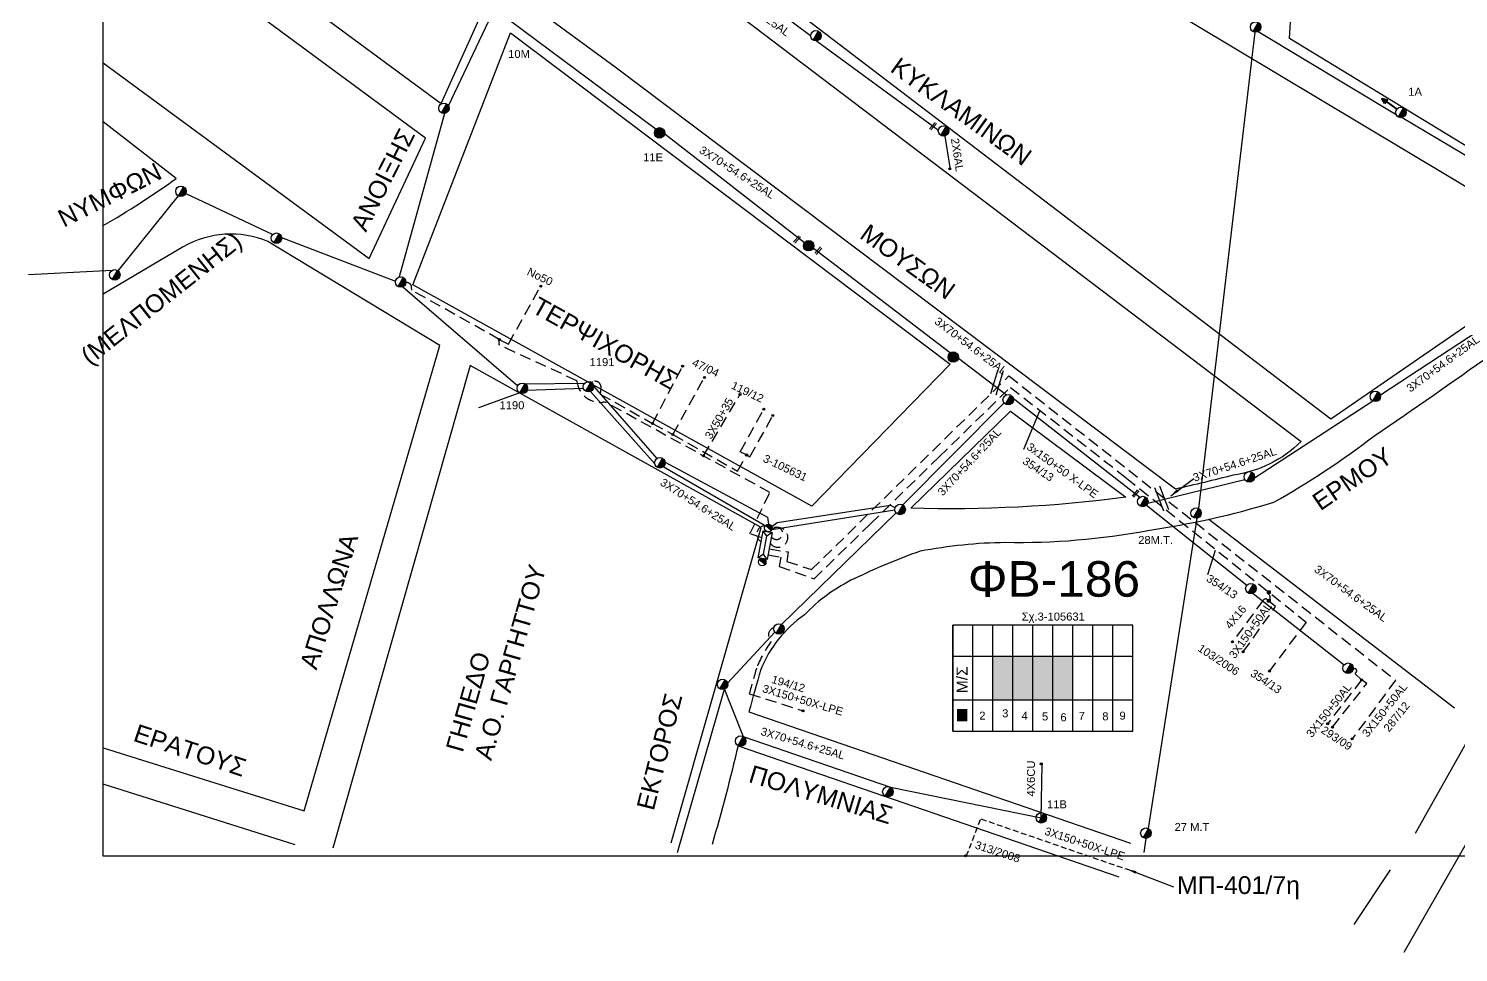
# Model space of a CAD drawing. Header units: millimetres. Extents: x 8994 to 10771, y 1891 to 2926.
# Drawn here: x 9011.1 to 9332.6, y 1891 to 2098.8 of the extents above; entities that cross this region are included whole.
import ezdxf
from ezdxf.enums import TextEntityAlignment as Align

# ---------------------------------------------------------------- set-up
doc = ezdxf.new("R2010")
doc.units = ezdxf.units.MM
doc.linetypes.add('DASHED', pattern=[19.05, 12.7, -6.35])
for name, color, linetype in [('Ασφαλειοκιβώτια Χ.Τ 9 αναχωρήσεων', 7, 'Continuous'), ('Γέφυρες Εναερίου Δικτύου', 7, 'Continuous'), ('Γυμνά εναέρια ΧΤ και ΦΟΠ (3Φ)   4x50+16AL', 7, 'Continuous'), ('Εναέρια παροχή ΧΤ 4x16', 7, 'SYN_LINE'), ('Επίτονοι', 7, 'Continuous'), ('Επιγραφές - Σχήματα', 7, 'Continuous'), ('Καλώδια ΧΤ   2x6AL', 7, 'DASHED'), ('Καλώδια ΧΤ   3x150+50AL', 7, 'DASHED'), ('Καλώδια ΧΤ   3x150+50CU', 7, 'DASHED'), ('Καλώδια ΧΤ   3x150AL+50XLPE', 7, 'DASHED'), ('Μηχανική τομή', 7, 'Continuous'), ('Στύλος Ξύλινος', 7, 'Continuous'), ('Στύλος Ξύλινος @ 1', 7, 'Continuous'), ('Στύλος ΦΜ', 7, 'Continuous'), ('Στύλος ΦΜ @ 1', 7, 'Continuous'), ('Συνδέσεις', 7, 'Continuous'), ('Συνεστραμμένα ΧΤ   3x70+54.6+25AL', 7, 'SYN_LINE'), ('Τομή', 7, 'Continuous'), ('Υποσταθμός εναέριος 2 στύλων', 7, 'Continuous'), ('Υποσταθμός πόλεως', 7, 'Continuous'), ('Υπόβαθρο ΔΕΗ', 7, 'Continuous'), ('Υπόγεια Καλώδια Δικτύου ΧΤ   .06', 7, 'DASHED')]:
    doc.layers.add(name, color=color, linetype=linetype)
doc.styles.get("Standard").update_dxf_attribs({"font": 'arial.ttf'})
doc.linetypes.add('SYN_LINE', pattern='A,0.5,-0.0001,["/\\/\\/\\/",Standard,S=0.1,R=0,X=0,Y=-0.05],-0.25', length=0.7501)
doc.dimstyles.new('ISO-25', dxfattribs={"dimtxt": 2.5, "dimasz": 2.5, "dimexe": 1.25, "dimexo": 0.625, "dimtad": 1, "dimtxsty": 'Standard', "dimcen": 2.5, "dimadec": 0, "dimazin": 0, "dimtfac": 1, "dimtmove": 0, "dimatfit": 3, "dimfxl": 0, "dimarcsym": 0})

# ---------------------------------------------------------------- blocks, each defined once
blk = doc.blocks.new('ΥΠΑΡΧΩΝ ΤΣΙΜΕΝΤΕΝΙΟΣ ΣΤΥΛΟΣ')
at = {"layer": 'Στύλος ΦΜ'}
blk.add_hatch(color=7, dxfattribs=at).paths.add_polyline_path([(-1.29, -2.28, 0.574793), (2.62, 0, 0.268822), (1.3, 2.27)])
at = {"layer": 'Στύλος ΦΜ', "color": 7}
blk.add_line((-1.29, -2.28), (1.3, 2.27), dxfattribs=at)
blk.add_circle((0, 0), 2.62, dxfattribs=at)
at = {"layer": 'Στύλος ΦΜ', "flags": 4}
for tag, p in [('ΑΡΙΘΜΟΣ', (-4.68, 8.05)), ('ΤΥΠΟΣ', (-4.91, 3.03))]:
    blk.add_attdef(tag, p, '', height=4, dxfattribs=at)
blk = doc.blocks.new('ΥΠΑΡΧΩΝ ΞΥΛΙΝΟΣ ΣΤΥΛΟΣ')
at = {"layer": 'Στύλος Ξύλινος'}
h = blk.add_hatch(color=256, dxfattribs=at)
h.paths.add_polyline_path([(-2.62, 0, 0.270008), (-1.29, -2.28), (1.3, 2.27, 0.576266)])
h.paths.add_polyline_path([(-1.29, -2.28, 0.574793), (2.62, 0, 0.268822), (1.3, 2.27)])
blk.add_line((-1.29, -2.28), (1.3, 2.27), dxfattribs=at)
blk.add_circle((0, 0), 2.62, dxfattribs=at)
at = {"layer": 'Στύλος Ξύλινος', "flags": 4}
for tag, p in [('ΑΡΙΘΜΟΣ', (-4.91, 8.6)), ('ΤΥΠΟΣ', (-4.85, 3.39))]:
    blk.add_attdef(tag, p, '', height=4, dxfattribs=at)
blk = doc.blocks.new('ΥΠΟΣΤΑΘΜΟΣ ΕΝΑΕΡΙΟΣ ΕΠΙ 2 ΣΤΥΛΩΝ')
at = {"layer": 'Υποσταθμός εναέριος 2 στύλων', "linetype": 'Continuous'}
for points in [[(-11.97, -2.11, 0.574793), (-8.45, -0.07, 0.268822), (-9.64, 1.98)], [(9.68, -2.15, 0.574793), (13.19, -0.1, 0.268822), (12.01, 1.95)]]:
    blk.add_hatch(color=256, dxfattribs=at).paths.add_polyline_path(points)
for p, q in [((-11.97, -2.11), (-9.64, 1.98)), ((9.68, -2.15), (12.01, 1.95))]:
    blk.add_line(p, q, dxfattribs=at)
for centre in [(-10.81, -0.07), (10.84, -0.1)]:
    blk.add_circle(centre, 2.36, dxfattribs=at)
at = {"layer": 'Υποσταθμός πόλεως', "linetype": 'Continuous', "ltscale": 40}
blk.add_lwpolyline([(-8.57, 2.82), (8.57, 2.82), (8.57, -2.82), (-8.57, -2.82)], close=True, dxfattribs=at)
for points in [[(-5.75, 0), (-8.57, 2.82)], [(-8.57, -2.82), (-5.75, 0)], [(-5.75, 0), (5.75, 0)], [(5.75, 0), (8.57, 2.82)], [(8.57, -2.82), (5.75, 0)]]:
    blk.add_lwpolyline(points, dxfattribs=at)
at = {"layer": 'Υποσταθμός εναέριος 2 στύλων', "ltscale": 40, "flags": 1}
for tag, p in [('ΜΕΤΑΣΧΗΜΑΤΙΣΜΟΣ', (14.09, 2.51)), ('ΙΣΧΥΣ', (14.07, -0.28)), ('ΑΡΙΘΜΟΣ', (14.19, -3))]:
    blk.add_attdef(tag, p, '', height=1.8, dxfattribs=at)
blk = doc.blocks.new('ΕΠΙΤΟΝΟΣ')
at = {"layer": 'Επίτονοι', "lineweight": 40, "ltscale": 40}
blk.add_hatch(color=256, dxfattribs=at).paths.add_polyline_path([(-1.13, 6.47), (0, 9.1), (1.13, 6.47)])
for p, q in [((-1.13, 6.47), (0, 9.1)), ((0, 9.1), (1.13, 6.47)), ((1.13, 6.47), (-1.13, 6.47)), ((-1.13, 6.47), (0, 6.47)), ((0, 6.47), (0, 0))]:
    blk.add_line(p, q, dxfattribs=at)
blk = doc.blocks.new('ΑΣΦΑΛΕΙΟΚΙΒΩΤΙΟ ΥΠΟΣΤΑΘΜΟΥ 9 ΑΝΑΧΩΡΗΣΕΩΝ')
at = {"layer": 'Ασφαλειοκιβώτια Χ.Τ 9 αναχωρήσεων', "ltscale": 40}
for p, q in [((-23.8, 40.36), (24.02, 40.36)), ((-9.72, 40.36), (-9.72, -40.64)), ((9.94, 40.36), (9.94, -40.64)), ((-23.8, 31.36), (24.02, 31.36)), ((-23.8, 22.36), (24.02, 22.36)), ((-23.8, 13.36), (24.02, 13.36)), ((-23.8, 4.36), (24.02, 4.36)), ((-23.8, -4.64), (24.02, -4.64)), ((-23.8, -13.64), (24.02, -13.64)), ((-23.8, -22.64), (24.02, -22.64)), ((-23.8, -31.64), (24.02, -31.64))]:
    blk.add_line(p, q, dxfattribs=at)
at = {"layer": 'Ασφαλειοκιβώτια Χ.Τ 9 αναχωρήσεων'}
blk.add_lwpolyline([(-23.8, -40.64), (24.02, -40.64), (24.02, 40.36), (-23.8, 40.36)], close=True, dxfattribs=at)
for s, p in [('1', (-18.36, 37.57)), ('2', (-18.56, 28.41)), ('3', (-17.5, 18.11)), ('4', (-18.62, 9.41)), ('5', (-18.93, 0.23)), ('6', (-19.29, -8.07)), ('7', (-18.68, -16.29)), ('8', (-18.87, -26.9)), ('9', (-18.56, -34.64))]:
    blk.add_text(s, height=3.6, rotation=270, dxfattribs=at).set_placement(p)
at = {"layer": 'Ασφαλειοκιβώτια Χ.Τ 9 αναχωρήσεων', "ltscale": 40}
for tag, height, p in [('ΟΝΟΜΑ', 5, (-0.16, 44.31)), ('ΚΕΙΜΕΝΟ 1', 2, (17.06, 35.59)), ('ΚΕΙΜΕΝΟ 2', 2, (17.06, 26.88)), ('ΚΕΙΜΕΝΟ 3', 2, (17.06, 17.69)), ('ΚΕΙΜΕΝΟ 4', 2, (17.06, 8.71)), ('ΚΕΙΜΕΝΟ 5', 2, (17.06, -0.13)), ('ΚΕΙΜΕΝΟ 6', 2, (17.06, -9.05)), ('ΚΕΙΜΕΝΟ 7', 2, (17.06, -18.13)), ('ΚΕΙΜΕΝΟ 8', 2, (17.06, -26.85)), ('ΚΕΙΜΕΝΟ 9', 2, (17.06, -35.99)), ('ΣΧ', 2, (-0.1, -42.64))]:
    blk.add_attdef(tag, text='', height=height, dxfattribs=at).set_placement(p, align=Align.MIDDLE_CENTER)
blk = doc.blocks.new('ΤΟΜΗ')
at = {"layer": 'Τομή', "ltscale": 40}
for p, q in [((-5.68, 0), (5.68, 0)), ((5.68, -2.33), (-5.68, -2.33))]:
    blk.add_line(p, q, dxfattribs=at)
blk = doc.blocks.new('_ΣΥΝΔΕΣΗ')
at = {"layer": 'Συνδέσεις', "linetype": 'SYN_LINE', "ltscale": 40}
blk.add_hatch(color=256, dxfattribs=at).paths.add_polyline_path([(0.5, -0.01, 1), (-0.5, -0.01, 1)])
at = {"layer": 'Συνδέσεις'}
blk.add_circle((0, -0.01), 0.5, dxfattribs=at)
blk = doc.blocks.new('ΜΗΧΑΝΙΚΗ ΤΟΜΗ')
at = {"layer": 'Μηχανική τομή', "ltscale": 40}
for p, q in [((-1.89, 0.78), (1.89, 0.78)), ((1.89, 0), (-1.89, 0))]:
    blk.add_line(p, q, dxfattribs=at)
blk = doc.blocks.new('TSONTA XT1')
at = {"ltscale": 40}
h = blk.add_hatch(color=256, dxfattribs=at)
h.dxf.hatch_style = 1
h.paths.add_polyline_path([(595.96, 2487.66), (597.07, 2488.77), (595.96, 2489.87), (594.85, 2488.77)])
blk.add_lwpolyline([(594.85, 2488.77), (595.96, 2489.87), (597.07, 2488.77), (595.96, 2487.66)], close=True, dxfattribs=at)

msp = doc.modelspace()

# ---------------------------------------------------------------- hatches: boundary and pattern name
at = {"ltscale": 0.2}
h = msp.add_hatch(color=85, dxfattribs=at)
h.dxf.hatch_style = 1
h.paths.add_polyline_path([(9219.81, 1942.98), (9222.12, 1942.98), (9222.12, 1945.7), (9219.81, 1945.7)])
at = {"layer": 'Ασφαλειοκιβώτια Χ.Τ 9 αναχωρήσεων', "ltscale": 20}
for color, points in [(6, [(9227.87, 1957.59), (9227.87, 1947.76), (9232.37, 1947.76), (9232.37, 1957.59)]), (62, [(9232.37, 1957.59), (9232.37, 1947.76), (9236.87, 1947.76), (9236.87, 1957.59)]), (1, [(9236.87, 1957.59), (9236.87, 1947.76), (9241.37, 1947.76), (9241.37, 1957.59)]), (151, [(9241.37, 1957.59), (9241.37, 1947.76), (9245.87, 1947.76), (9245.87, 1957.59)]), (173, [(9219.81, 1942.98), (9222.12, 1942.98), (9222.12, 1945.7), (9219.81, 1945.7)])]:
    msp.add_hatch(color=color, dxfattribs=at).paths.add_polyline_path(points)
at = {"layer": 'Συνεστραμμένα ΧΤ   3x70+54.6+25AL', "ltscale": 10}
h = msp.add_hatch(color=30, dxfattribs=at)
h.dxf.hatch_style = 1
h.paths.add_polyline_path([(9219.81, 1942.98), (9222.12, 1942.98), (9222.12, 1945.7), (9219.81, 1945.7)])

# ---------------------------------------------------------------- linework, layer by layer
at = {"layer": 'Γέφυρες Εναερίου Δικτύου', "ltscale": 20}
for points in [[(9274.18, 1990.84), (9286.91, 2098.02)], [(9262.89, 1918.81), (9273.85, 1988.67)], [(9262.28, 1916.62), (9261.81, 1913.46)]]:
    msp.add_lwpolyline(points, dxfattribs=at)
at = {"layer": 'Γυμνά εναέρια ΧΤ και ΦΟΠ (3Φ)   4x50+16AL', "color": 6, "ltscale": 20}
for points in [[(9287.58, 2098.18), (9318.56, 2079.49)], [(9319.91, 2078.82), (9350.41, 2060.69)]]:
    msp.add_lwpolyline(points, dxfattribs=at)
at = {"layer": 'Εναέρια παροχή ΧΤ 4x16', "color": 30, "linetype": 'DASHED', "ltscale": 0.2}
msp.add_lwpolyline([(9289.65, 1970.37, 0.409597), (9288.71, 1970.21), (9281.76, 1960.86)], format="xyb", dxfattribs=at)
at = {"layer": 'Επιγραφές - Σχήματα'}
msp.add_lwpolyline([(9027.85, 2912.57), (10531.63, 2912.57), (10531.63, 1912.6), (9027.85, 1912.6)], close=True, dxfattribs=at)
at = {"layer": 'Επιγραφές - Σχήματα', "color": 6, "linetype": 'DASHED', "ltscale": 0.2}
msp.add_arc((9176.69, 1985.05), 1.91, 88.9242, 241.9528, dxfattribs=at)
at = {"layer": 'Επιγραφές - Σχήματα', "color": 151, "linetype": 'DASHED', "ltscale": 0.2}
msp.add_arc((9179.58, 1984.35), 2.22, 217.6515, 129.6796, dxfattribs=at)
at = {"layer": 'Επιγραφές - Σχήματα', "color": 173, "linetype": 'DASHED', "ltscale": 0.2}
msp.add_arc((9179.25, 1985.24), 1.37, 215.0367, 150.5065, dxfattribs=at)
at = {"layer": 'Καλώδια ΧΤ   2x6AL', "color": 5, "linetype": 'SYN_LINE', "ltscale": 10}
msp.add_lwpolyline([(9217.06, 2074.65), (9218.29, 2067.14)], dxfattribs=at)
at = {"layer": 'Καλώδια ΧΤ   3x150+50AL', "color": 85, "ltscale": 0.2}
msp.add_lwpolyline([(9177.61, 1981.76), (9181.85, 1981.07), (9181.56, 1978.94), (9187.12, 1977.09), (9231.52, 2020.67), (9318.44, 1952.22), (9308.73, 1939.05)], dxfattribs=at)
at = {"layer": 'Καλώδια ΧΤ   3x150+50AL', "color": 30, "ltscale": 0.2}
msp.add_lwpolyline([(9177.32, 1980.4), (9180.2, 1979.93), (9179.85, 1977.79), (9187.69, 1975.01), (9200.4, 1987.42), (9215.84, 2002.49), (9231.84, 2018.11), (9257.93, 1997.7), (9298.37, 1965.28), (9290.17, 1954.41)], dxfattribs=at)
msp.add_lwpolyline([(9284.21, 1958.58), (9291.48, 1968.83), (9290.25, 1969.76), (9290.25, 1969.76), (9290.25, 1969.76, 0.825401), (9290.25, 1969.76, 1.12587)], format="xyb", dxfattribs=at)
at = {"layer": 'Καλώδια ΧΤ   3x150+50AL', "color": 151, "ltscale": 0.2}
msp.add_lwpolyline([(9310.81, 1952.29), (9303.2, 1942.44)], dxfattribs=at)
msp.add_lwpolyline([(9304.27, 1941.63), (9311.96, 1951.45), (9310.81, 1952.29), (9309.38, 1953.63), (9309.66, 1954.09, 0.876109), (9308.95, 1954.66, 1.267965)], format="xyb", dxfattribs=at)
at = {"layer": 'Καλώδια ΧΤ   3x150+50AL', "color": 30, "ltscale": 0.2}
msp.add_arc((9289.22, 1970.73), 1.07, 341.0911, 64.2277, dxfattribs=at)
at = {"layer": 'Καλώδια ΧΤ   3x150+50CU', "color": 1, "linetype": 'DASHED', "ltscale": 0.2}
msp.add_line((9162.82, 2002.67), (9171.03, 2016.5), dxfattribs=at)
msp.add_lwpolyline([(9175.95, 1984.25), (9173.24, 1985.14), (9177.76, 1994.46), (9140.74, 2014.81), (9140.28, 2014.76, -0.415996), (9134.32, 2019.59), (9116.85, 2027.66), (9116.91, 2028.9), (9097.22, 2039.96), (9097.19, 2040.66, 0.460263), (9095.89, 2041.65, 11.464571)], format="xyb", dxfattribs=at)
msp.add_lwpolyline([(9116.91, 2028.9), (9118.98, 2027.84), (9126.21, 2040.88)], dxfattribs=at)
at = {"layer": 'Καλώδια ΧΤ   3x150+50CU', "color": 173, "linetype": 'DASHED', "ltscale": 0.2}
for points in [[(9151.36, 2009.97), (9158.14, 2022.87)], [(9155.94, 2007.51), (9163.05, 2020.36)], [(9172.53, 2002.91), (9173.28, 2002.5), (9178.44, 2011.8)]]:
    msp.add_lwpolyline(points, dxfattribs=at)
msp.add_lwpolyline([(9137.54, 2019.27), (9138.04, 2019.42, -0.576519), (9139.75, 2017.82), (9139.59, 2016.61), (9151.36, 2009.97), (9155.94, 2007.51), (9170.49, 1999.26), (9172.53, 2002.91), (9171.08, 2003.63), (9176.4, 2013.21)], format="xyb", dxfattribs=at)
at = {"layer": 'Καλώδια ΧΤ   3x150AL+50XLPE', "color": 62, "ltscale": 0.2}
msp.add_line((9173.12, 1949.16), (9185.21, 1945.34), dxfattribs=at)
msp.add_lwpolyline([(9178.64, 1964.05, 0.580112), (9178.06, 1960.94, 0.059506), (9174.74, 1954.95, 0.000165), (9173.12, 1949.16)], format="xyb", dxfattribs=at)
at = {"layer": 'Καλώδια ΧΤ   3x150AL+50XLPE', "color": 1, "linetype": 'DASHED', "ltscale": 0.1}
msp.add_lwpolyline([(9221.93, 1912.6), (9225.17, 1921), (9258.06, 1909.66)], dxfattribs=at)
at = {"layer": 'Συνεστραμμένα ΧΤ   3x70+54.6+25AL', "color": 7, "ltscale": 10}
for p, q in [((9167.11, 1951.26), (9171.78, 1939.54)), ((9238.79, 1921.24), (9238.98, 1933.25))]:
    msp.add_line(p, q, dxfattribs=at)
at = {"layer": 'Συνεστραμμένα ΧΤ   3x70+54.6+25AL', "color": 5, "ltscale": 20}
for points in [[(9162.81, 2115.29), (9186.91, 2097.29)], [(9188.26, 2096.07), (9215.65, 2076.01)]]:
    msp.add_lwpolyline(points, dxfattribs=at)
at = {"layer": 'Συνεστραμμένα ΧΤ   3x70+54.6+25AL', "color": 1, "ltscale": 20}
for points in [[(9116.19, 2102.97), (9152.15, 2076.23)], [(9115.06, 2101.76), (9105.46, 2081.52)], [(9104.62, 2079.73), (9094.42, 2042.94)], [(9154.11, 2075.12), (9185.54, 2050.69)], [(9187.53, 2049.45), (9218.35, 2025.9)]]:
    msp.add_lwpolyline(points, dxfattribs=at)
at = {"layer": 'Συνεστραμμένα ΧΤ   3x70+54.6+25AL', "color": 173, "ltscale": 20}
for points in [[(9031.18, 2044.33), (9044.74, 2061.2)], [(9046.39, 2061.72), (9065.95, 2052.49)], [(9067.96, 2051.83), (9093.57, 2042.03)], [(9029.83, 2044.42), (9011.06, 2043.39)], [(9095.2, 2040.73), (9121.06, 2018.48)], [(9138.13, 2018.28), (9152.33, 2002.08)], [(9154.19, 2001.25), (9177.19, 1988.89), (9177.43, 1987.31)]]:
    msp.add_lwpolyline(points, dxfattribs=at)
at = {"layer": 'Συνεστραμμένα ΧΤ   3x70+54.6+25AL', "color": 6, "ltscale": 20}
for points in [[(9315.04, 2016.39), (9339.18, 2032.26)], [(9151.86, 2000.91), (9137.39, 2017.16)], [(9286.73, 1997.77), (9313.33, 2015.04)], [(9176.73, 1986.96), (9153.73, 2000.19)], [(9262.74, 1992.08), (9284.55, 1997.38)]]:
    msp.add_lwpolyline(points, dxfattribs=at)
at = {"layer": 'Συνεστραμμένα ΧΤ   3x70+54.6+25AL', "color": 1, "ltscale": 15}
msp.add_lwpolyline([(9220.14, 2024.67), (9230.98, 2016.44)], dxfattribs=at)
at = {"layer": 'Συνεστραμμένα ΧΤ   3x70+54.6+25AL', "ltscale": 10}
msp.add_lwpolyline([(9121.49, 2016.86), (9112.21, 2013.53)], dxfattribs=at)
at = {"layer": 'Συνεστραμμένα ΧΤ   3x70+54.6+25AL', "color": 173, "ltscale": 15}
msp.add_lwpolyline([(9122.66, 2018.91), (9136.07, 2019.04)], dxfattribs=at)
at = {"layer": 'Συνεστραμμένα ΧΤ   3x70+54.6+25AL', "color": 6, "ltscale": 15}
msp.add_lwpolyline([(9135.84, 2017.88), (9123.13, 2017.37)], dxfattribs=at)
at = {"layer": 'Συνεστραμμένα ΧΤ   3x70+54.6+25AL', "color": 151, "ltscale": 20}
for points in [[(9207.63, 1991.65), (9230.41, 2014.61)], [(9232.48, 2015.66), (9260.95, 1993.39)], [(9177.87, 1986.58), (9179.4, 1987.66), (9204.84, 1991.63), (9205.91, 1990.97)], [(9262.48, 1991.62), (9285.02, 1973.58)], [(9286.41, 1971.75), (9306.9, 1955.68)]]:
    msp.add_lwpolyline(points, dxfattribs=at)
at = {"layer": 'Συνεστραμμένα ΧΤ   3x70+54.6+25AL', "color": 62, "ltscale": 20}
for points in [[(9205.88, 1990.45), (9178.16, 1986.06)], [(9180.37, 1964.77), (9206.12, 1989.9)], [(9168.26, 1951.52), (9178.86, 1963.01)], [(9156.98, 1913.41), (9167.53, 1950.16)]]:
    msp.add_lwpolyline(points, dxfattribs=at)
at = {"layer": 'Συνεστραμμένα ΧΤ   3x70+54.6+25AL', "color": 7, "ltscale": 20}
msp.add_lwpolyline([(9171.78, 1939.54), (9204.87, 1928.14), (9238.79, 1921.24)], dxfattribs=at)
at = {"layer": 'Υπόβαθρο ΔΕΗ'}
for p, q in [((9173.03, 1945.1), (9258.83, 1915.54)), ((9170.88, 1937.38), (9256.22, 1907.97))]:
    msp.add_line(p, q, dxfattribs=at)
for points in [[(9207.95, 2288.8), (9367.95, 2192.21), (9442.3, 2146.82), (9417.7, 2089.86), (9390.25, 2038.29), (9294.63, 2096.64), (9298.58, 2163.09), (9316.81, 2152.97)], [(9027.85, 2138.06), (9103.85, 2081.99), (9113.06, 2102.43), (9027.85, 2166.52)], [(9027.85, 2091.14), (9087.65, 2047.13), (9100.31, 2074.15), (9027.85, 2127.74)], [(9155.57, 1915.65), (9175.8, 1986.56), (9110.39, 2022.99), (9079.48, 1914.44)], [(9276.47, 1988.43), (9331.7, 1946)], [(9436.31, 1913.9), (9359.7, 1959.78), (9320.34, 1890.95)], [(9070.98, 1915.15), (9027.85, 1928.83)], [(9309.17, 1897.27), (9317.34, 1909.53)]]:
    msp.add_lwpolyline(points, dxfattribs=at)
for points in [[(9303.91, 2010.92), (9136.5, 2138.71), (9159.13, 2168.25), (9358.67, 2048.66)], [(9218.29, 2023.31), (9187.2, 1991.35), (9097.45, 2041.2), (9119.44, 2097.87)]]:
    msp.add_lwpolyline(points, close=True, dxfattribs=at)
for points in [[(9268.97, 1995.23), (9142.99, 2090.14), (9122.55, 2105.1), (9133.77, 2130.09), (9297.23, 2005.91, -0.1594), (9281.91, 1998.33, -0.009092), (9268.97, 1995.23, -4.644602)], [(9027.85, 2054.5, 0.025675), (9044.27, 2065.13), (9027.85, 2077.85)], [(9027.85, 1936.99), (9073.04, 1922.84), (9103.56, 2027.55), (9064.88, 2050.92, 0.234299), (9045.84, 2049.71), (9027.85, 2039.09)], [(9196.76, 1975.08, -0.030508), (9211.6, 1981.29, -0.044989), (9230.74, 1983.25, 0.050988), (9262.74, 1985.9, 0.036708), (9291.06, 1992.24, 0.035711), (9313.79, 2007.3, 0.012705), (9365.53, 2044.31), (9387.11, 2031.84), (9322.88, 1917.71)], [(9209.44, 1990.89), (9231.88, 2012.72), (9257.8, 1993.37, -0.039517), (9209.44, 1990.89, 14.933163)], [(9196.76, 1975.08, 0.08773), (9185.51, 1966.91, 0.143982), (9175.69, 1954.62, 0.000271), (9173.03, 1945.1, 0.000271)], [(9170.61, 1937.49, -0.013162), (9164.75, 1915.25)]]:
    msp.add_lwpolyline(points, format="xyb", dxfattribs=at)

# ---------------------------------------------------------------- block references
at = {"layer": 'Ασφαλειοκιβώτια Χ.Τ 9 αναχωρήσεων', "xscale": 0.5, "yscale": 0.5, "zscale": 0.5, "rotation": 90}
msp.add_blockref('ΑΣΦΑΛΕΙΟΚΙΒΩΤΙΟ ΥΠΟΣΤΑΘΜΟΥ 9 ΑΝΑΧΩΡΗΣΕΩΝ', (9239.05, 1952.62), dxfattribs=at)
at = {"layer": 'Επίτονοι', "xscale": 0.4499999999999094, "yscale": 0.4499999999999094, "zscale": 0.4499999999999094, "rotation": 55.14014601372632}
msp.add_blockref('ΕΠΙΤΟΝΟΣ', (9318.75, 2080.73), dxfattribs=at)
at = {"layer": 'Μηχανική τομή', "xscale": 0.5000000000001787, "yscale": 0.5000000000001787, "zscale": 0.5000000000001787, "rotation": 48.19887228912135}
for p in [(9214.58, 2076.74), (9183.98, 2051.26), (9188.82, 2048.73), (9260.18, 1994.1)]:
    msp.add_blockref('ΜΗΧΑΝΙΚΗ ΤΟΜΗ', p, dxfattribs=at)
at = {"layer": 'Στύλος Ξύλινος @ 1', "ltscale": 40}
ref = msp.add_blockref('ΥΠΑΡΧΩΝ ΞΥΛΙΝΟΣ ΣΤΥΛΟΣ', (9152.96, 2075.37), dxfattribs=dict(at, xscale=0.4499999999998181, yscale=0.4499999999998181, zscale=0.4499999999998181))
ref.add_attrib('ΤΥΠΟΣ', '11E', (9149.25, 2068.96), dxfattribs={"layer": 'Στύλος Ξύλινος', "height": 1.8, "flags": 4})
at = {"layer": 'Στύλος Ξύλινος @ 1', "ltscale": 40, "xscale": 0.4499999999998181, "yscale": 0.4499999999998181, "zscale": 0.4499999999998181}
for p in [(9186.48, 2049.97), (9218.99, 2024.92)]:
    msp.add_blockref('ΥΠΑΡΧΩΝ ΞΥΛΙΝΟΣ ΣΤΥΛΟΣ', p, dxfattribs=at)
at = {"layer": 'Στύλος ΦΜ @ 1', "ltscale": 40}
ref = msp.add_blockref('ΥΠΑΡΧΩΝ ΤΣΙΜΕΝΤΕΝΙΟΣ ΣΤΥΛΟΣ', (9286.98, 2099.19), dxfattribs=dict(at, xscale=0.4499999999998181, yscale=0.4499999999998181, zscale=0.4499999999998181))
ref.add_attrib('ΤΥΠΟΣ', '28A M.T', (9275.06, 2109.03), dxfattribs={"layer": 'Στύλος ΦΜ', "height": 1.8, "flags": 4})
ref = msp.add_blockref('ΥΠΑΡΧΩΝ ΤΣΙΜΕΝΤΕΝΙΟΣ ΣΤΥΛΟΣ', (9115.01, 2102.94), dxfattribs=dict(at, xscale=0.4499999999998181, yscale=0.4499999999998181, zscale=0.4499999999998181))
ref.add_attrib('ΤΥΠΟΣ', '10Μ', (9118.9, 2092.23), dxfattribs={"layer": 'Στύλος ΦΜ', "height": 1.8, "flags": 4})
at = {"layer": 'Στύλος ΦΜ @ 1', "ltscale": 40, "xscale": 0.4499999999998181, "yscale": 0.4499999999998181, "zscale": 0.4499999999998181}
for p in [(9188.09, 2097.23), (9104.46, 2080.9), (9216.81, 2075.8), (9045.32, 2062.22), (9066.8, 2051.67), (9030.44, 2043.42), (9094.72, 2041.8), (9231.35, 2015.32), (9313.91, 2016.07), (9153.02, 2001.13), (9285.57, 1997.97), (9207.04, 1990.63), (9273.59, 1989.82), (9285.92, 1972.82), (9179.78, 1963.75), (9307.79, 1954.91), (9167.11, 1951.26), (9171.19, 1938.52), (9204.28, 1927.11)]:
    msp.add_blockref('ΥΠΑΡΧΩΝ ΤΣΙΜΕΝΤΕΝΙΟΣ ΣΤΥΛΟΣ', p, dxfattribs=at)
at = {"layer": 'Στύλος ΦΜ @ 1', "ltscale": 40}
ref = msp.add_blockref('ΥΠΑΡΧΩΝ ΤΣΙΜΕΝΤΕΝΙΟΣ ΣΤΥΛΟΣ', (9319.64, 2079.96), dxfattribs=dict(at, xscale=0.4499999999998181, yscale=0.4499999999998181, zscale=0.4499999999998181))
ref.add_attrib('ΤΥΠΟΣ', '1A', (9321.31, 2083.73), dxfattribs={"layer": 'Στύλος ΦΜ', "height": 1.8, "flags": 4})
ref = msp.add_blockref('ΥΠΑΡΧΩΝ ΤΣΙΜΕΝΤΕΝΙΟΣ ΣΤΥΛΟΣ', (9136.95, 2018.25), dxfattribs=dict(at, xscale=0.4499999999998181, yscale=0.4499999999998181, zscale=0.4499999999998181))
ref.add_attrib('ΤΥΠΟΣ', '1191', (9137.21, 2022.89), dxfattribs={"layer": 'Στύλος ΦΜ', "height": 1.8, "flags": 4})
ref = msp.add_blockref('ΥΠΑΡΧΩΝ ΤΣΙΜΕΝΤΕΝΙΟΣ ΣΤΥΛΟΣ', (9122.08, 2017.89), dxfattribs=dict(at, xscale=0.4499999999998181, yscale=0.4499999999998181, zscale=0.4499999999998181))
ref.add_attrib('ΤΥΠΟΣ', '1190', (9116.95, 2013.18), dxfattribs={"layer": 'Στύλος ΦΜ', "height": 1.8, "flags": 4})
ref = msp.add_blockref('ΥΠΑΡΧΩΝ ΤΣΙΜΕΝΤΕΝΙΟΣ ΣΤΥΛΟΣ', (9261.61, 1992.42), dxfattribs=dict(at, xscale=0.4499999999998181, yscale=0.4499999999998181, zscale=0.4499999999998181))
ref.add_attrib('ΤΥΠΟΣ', '28Μ.Τ.', (9260.58, 1982.85), dxfattribs={"layer": 'Στύλος ΦΜ', "height": 1.8, "flags": 4})
ref = msp.add_blockref('ΥΠΑΡΧΩΝ ΤΣΙΜΕΝΤΕΝΙΟΣ ΣΤΥΛΟΣ', (9238.79, 1921.24), dxfattribs=dict(at, xscale=0.4499999999998181, yscale=0.4499999999998181, zscale=0.4499999999998181))
ref.add_attrib('ΤΥΠΟΣ', '11B', (9240.07, 1923.38), dxfattribs={"layer": 'Στύλος ΦΜ', "height": 1.8, "flags": 4})
ref = msp.add_blockref('ΥΠΑΡΧΩΝ ΤΣΙΜΕΝΤΕΝΙΟΣ ΣΤΥΛΟΣ', (9262.31, 1917.79), dxfattribs=dict(at, xscale=0.4499999999998181, yscale=0.4499999999998181, zscale=0.4499999999998181))
ref.add_attrib('ΤΥΠΟΣ', '27 M.T', (9268.76, 1918.28), dxfattribs={"layer": 'Στύλος ΦΜ', "height": 1.8, "flags": 4})
at = {"layer": 'Συνδέσεις', "xscale": 0.4499999999998181, "yscale": 0.4499999999998181, "zscale": 0.4499999999998181}
for p in [(9218.24, 2067.26), (9126.22, 2040.86), (9116.92, 2028.88), (9158.14, 2022.86), (9163.05, 2020.34), (9171.04, 2016.5), (9176.4, 2013.19), (9151.36, 2009.95), (9178.44, 2011.78), (9155.95, 2007.49), (9172.53, 2002.89), (9162.82, 2002.68), (9281.76, 1960.85), (9284.2, 1958.57), (9290.12, 1954.28), (9310.8, 1952.28), (9185.2, 1945.33), (9303.19, 1942.43), (9304.26, 1941.62), (9308.72, 1939.04), (9238.79, 1933.36), (9221.74, 1912.71)]:
    msp.add_blockref('_ΣΥΝΔΕΣΗ', p, dxfattribs=at)
at = {"layer": 'Τομή'}
for p, xscale, yscale, zscale, rotation in [((9228.28, 2019.42), 0.4999999999999744, 0.4999999999999744, 0.4999999999999744, 73.28588301824256), ((9266.39, 1993.29), 0.4999999999999106, 0.4999999999999106, 0.4999999999999106, 290.824637493351)]:
    msp.add_blockref('ΤΟΜΗ', p, dxfattribs=dict(at, xscale=xscale, yscale=yscale, zscale=zscale, rotation=rotation))
at = {"layer": 'Υποσταθμός εναέριος 2 στύλων', "xscale": 0.3598542004729247, "yscale": 0.3598542004729247, "zscale": 0.3598542004729247, "rotation": 79.86855470967811}
msp.add_blockref('ΥΠΟΣΤΑΘΜΟΣ ΕΝΑΕΡΙΟΣ ΕΠΙ 2 ΣΤΥΛΩΝ', (9176.69, 1982.62), dxfattribs=at)
at = {"layer": 'Υπόγεια Καλώδια Δικτύου ΧΤ   .06', "xscale": 0.3730535880980796, "yscale": 0.3730535880980796, "zscale": 0.3730535880980796, "rotation": 316.4828821644833}
for p in [(8489.45, 1451.81), (8489.43, 1449.89)]:
    msp.add_blockref('TSONTA XT1', p, dxfattribs=at)

# ---------------------------------------------------------------- texts
at = {"layer": 'Γέφυρες Εναερίου Δικτύου', "ltscale": 0.1, "attachment_point": 1}
for s, width, insert, char_height, rotation in [('ΠΟΛΥΜΝΙΑΣ', 35.147, (9173.88, 1933.18), 4, 343.2342), ('4X6CU', 11.9241, (9235.56, 1926.02), 1.8, 90), (' 3X150+50X-LPE', 21.2596, (9239.27, 1919.44), 1.8, 341.7952), ('       313/2008', 21.2596, (9219.63, 1917.64), 1.8, 341.7952)]:
    msp.add_mtext_dynamic_manual_height_columns(s, width=width, gutter_width=9, heights=[0], dxfattribs=dict(at, insert=insert, char_height=char_height, rotation=rotation))
at = {"layer": 'Εναέρια παροχή ΧΤ 4x16', "ltscale": 20}
msp.add_text('4X16', height=1.8, rotation=50.4509, dxfattribs=at).set_placement((9282.49, 1966.42), align=Align.MIDDLE)
at = {"layer": 'Επιγραφές - Σχήματα', "ltscale": 20, "attachment_point": 1}
for s, insert, char_height, width, rotation in [('ΚΥΚΛΑΜΙΝΩΝ', (9206.9, 2092.6), 4, 33.3738, 324.3609), ('ΑΝΟΙΞΗΣ', (9083.33, 2054.69), 4, 33.3738, 63.1775), ('ΝΥΜΦΩΝ', (9017.18, 2057.58), 4, 33.3738, 26.653), ('ΜΟΥΣΩΝ', (9200.03, 2055.12), 4, 33.3738, 324.3609), ('(ΜΕΛΠΟΜΕΝΗΣ)', (9022.36, 2026.07), 4, 33.3738, 38.3576), ('Νο50', (9123.75, 2045.13), 1.8, 36.7188, 334.4329), ('ΤΕΡΨΙΧΟΡΗΣ', (9125.85, 2038.64), 4, 33.3738, 330.8014), ('47/04', (9160.87, 2024.69), 1.8, 36.7188, 334.4329), ('119/12', (9169.65, 2019.55), 1.8, 36.7188, 334.4329), ('ΕΡΜΟΥ', (9299.28, 1993.5), 4, 33.3738, 34.4001), ('3-105631', (9176.81, 2003.1), 1.8, 36.7188, 334.4329), ('ΑΠΟΛΛΩΝΑ', (9071.98, 1955.55), 4, 33.3738, 72.5163), ('ΓΗΠΕΔΟ\\PΑ.Ο. ΓΑΡΓΗΤΤΟΥ', (9104.82, 1936.87), 4, 52.3089, 74.0889), ('ΕΚΤΟΡΟΣ', (9147.73, 1923.66), 4, 33.3738, 75.9703), ('ΕΡΑΤΟΥΣ', (9035.61, 1942.43), 4, 33.3738, 341.7144)]:
    msp.add_mtext(s, dxfattribs=dict(at, insert=insert, char_height=char_height, width=width, rotation=rotation))
at = {"layer": 'Επιγραφές - Σχήματα', "ltscale": 0.2, "attachment_point": 1}
for s, insert, char_height, width, rotation in [('354/13', (9235.4, 2002.56), 1.8, 12.6689, 326.5794), ('354/13', (9276.72, 1976.14), 1.8, 12.6689, 326.5794), ('103/2006', (9274.8, 1960.44), 1.8, 12.6689, 326.5794), ('Μ/Σ', (9219.73, 1949.29), 2.5, 6.8024, 90), ('354/13', (9286.64, 1954.8), 1.8, 12.6689, 326.5794), ('293/09', (9302.5, 1942.04), 1.8, 12.6689, 326.5794)]:
    msp.add_mtext(s, dxfattribs=dict(at, insert=insert, char_height=char_height, width=width, rotation=rotation))
at = {"layer": 'Επιγραφές - Σχήματα', "ltscale": 20, "attachment_point": 1}
for s, insert, char_height, width in [('ΦΒ-186', (9222.27, 1979), 8, 32.9584), ('ΜΠ-401/7η', (9269.31, 1908.1), 4, 33.3738)]:
    msp.add_mtext(s, dxfattribs=dict(at, insert=insert, char_height=char_height, width=width))
at = {"layer": 'Επιγραφές - Σχήματα', "ltscale": 0.2, "insert": (9234.38, 1967.43), "char_height": 1.8, "width": 17.3531, "attachment_point": 1}
msp.add_mtext('Σχ.3-105631', dxfattribs=at)
at = {"layer": 'Καλώδια ΧΤ   2x6AL', "ltscale": 0.2}
msp.add_text('2X6AL', height=1.8, rotation=278.6236, dxfattribs=at).set_placement((9219.91, 2070.44), align=Align.MIDDLE)
at = {"layer": 'Καλώδια ΧΤ   3x150+50AL', "ltscale": 0.2}
for s, rotation, p in [('3X50+35', 60.0376, (9166.32, 2011.13)), ('3X150+50AL', 54.6879, (9285.8, 1963.38)), ('3X150+50AL', 51.5365, (9303.46, 1945.44)), ('3X150+50AL', 51.5365, (9316, 1945.5)), ('287/12', 51.5365, (9318.65, 1944.01))]:
    msp.add_text(s, height=1.8, rotation=rotation, dxfattribs=at).set_placement(p, align=Align.MIDDLE)
at = {"layer": 'Συνεστραμμένα ΧΤ   3x70+54.6+25AL', "ltscale": 20}
for s, rotation, p in [('3X70+54.6+25AL', 324.0921, (9174.06, 2103.44)), ('3X70+54.6+25AL', 327.1558, (9170.4, 2066.48)), ('3X70+54.6+25AL', 322.933, (9222.96, 2027.41)), ('3X70+54.6+25AL', 36.2918, (9329.11, 2023.42)), ('3X70+54.6+25AL', 47.1208, (9222.62, 2001.33)), ('3x150+50 X-LPE', 323.8286, (9243.56, 1999.42)), ('3X70+54.6+25AL', 18.2245, (9282.27, 2000.78)), ('3X70+54.6+25AL', 327.5069, (9161.64, 1991.75)), ('3X70+54.6+25AL', 323.8286, (9308.42, 1971.74)), ('194/12', 343.3882, (9181.92, 1951.44)), ('3X150+50X-LPE', 343.3882, (9185.17, 1947.75)), ('3X70+54.6+25AL', 343.3882, (9185.17, 1938))]:
    msp.add_text(s, height=1.8, rotation=rotation, dxfattribs=at).set_placement(p, align=Align.MIDDLE)

# ---------------------------------------------------------------- leaders
at = {"layer": 'Επιγραφές - Σχήματα', "ltscale": 40}
for points, override in [([(9238.4, 2012.72), (9234.76, 2004.14)], {"dimasz": 1, "dimtad": 0}), ([(9267.89, 1993.71), (9273.06, 1997.63)], {"dimasz": 2, "dimtad": 0}), ([(9277.9, 1981.39), (9276.18, 1975.9)], {"dimasz": 1, "dimtad": 0}), ([(9258.2, 1909.67), (9268.5, 1905.73)], {"dimasz": 2, "dimtad": 0})]:
    msp.add_leader(points, dimstyle='ISO-25', override=override, dxfattribs=at)

doc.saveas('drawing.dxf')
